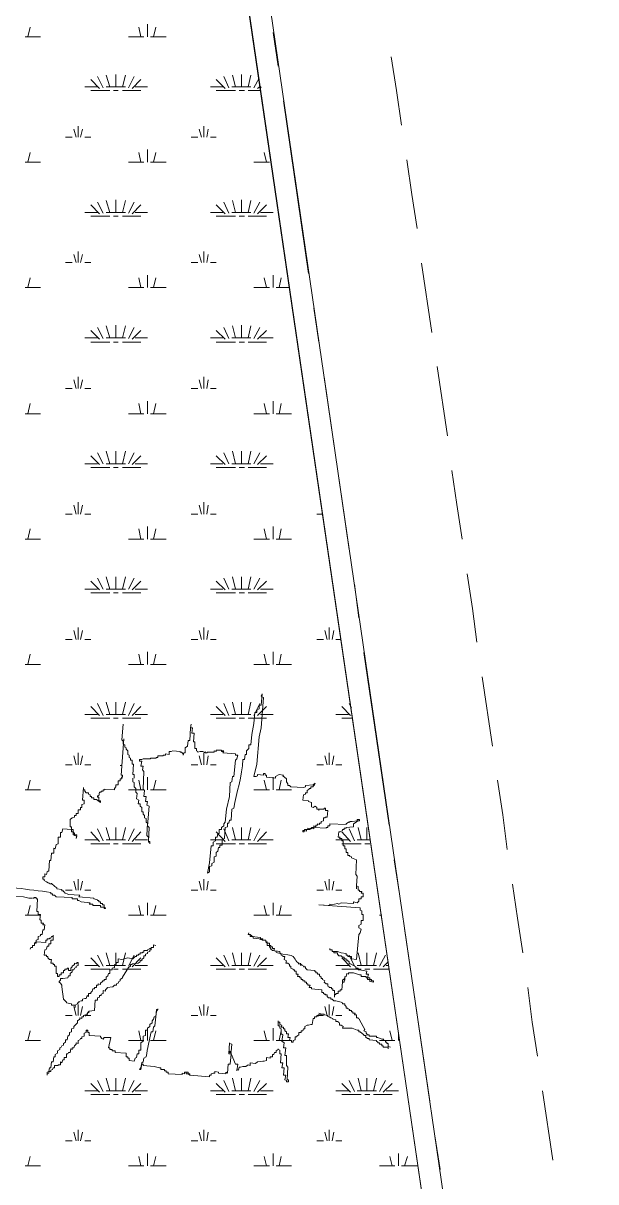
# Model space of a CAD drawing. Header units: millimetres. Extents: x -15161 to 10473752, y -72817 to 33960.
# Drawn here: x 13469 to 13798, y 844 to 1509 of the extents above; entities that cross this region are included whole.
import ezdxf

# ---------------------------------------------------------------- set-up
doc = ezdxf.new("R2010")
doc.units = ezdxf.units.MM
doc.layers.add('PDF_幾何圖形', color=7, linetype='Continuous')

# ---------------------------------------------------------------- blocks, each defined once
blk = doc.blocks.new('拆除後的建築底圖1131126')
at = {"layer": 'PDF_幾何圖形', "lineweight": 0}
for points in [[(12781.02, -313.48), (13428.83, -230.07), (13785.33, 239.48), (13353.46, 3189.75), (13155.73, 3160.54), (13077.4, 3697.84), (13089.26, 3697.84), (13165.89, 3174.51), (13363.62, 3203.3), (13592.68, 1643.06), (13797.61, 236.52), (13435.18, -241.5), (12782.71, -325.76)], [(13472.01, 1501.22), (13473.28, 1506.73)], [(13536.8, 1501.22), (13535.52, 1506.73)], [(13540.61, 1501.22), (13540.61, 1508.42)], [(13543.99, 1501.22), (13545.26, 1506.73)], [(13615.55, 1484.29), (13612.58, 1503.76)], [(13470.32, 1501.22), (13479.21, 1501.22)], [(13529.6, 1501.22), (13538.49, 1501.22)], [(13542.3, 1501.22), (13551.19, 1501.22)], [(13686.26, 1450.42), (13683.29, 1470.32), (13680.33, 1489.79)], [(13515.2, 1472.01), (13511.81, 1478.36)], [(13519.01, 1472.43), (13516.9, 1479.21)], [(13522.4, 1472.43), (13522.4, 1479.63)], [(13526.21, 1472.43), (13527.9, 1479.21)], [(13529.6, 1472.01), (13532.98, 1478.36)], [(13587.18, 1472.01), (13584.22, 1478.36)], [(13590.99, 1472.43), (13589.3, 1479.21)], [(13594.38, 1472.43), (13594.38, 1479.63)], [(13598.19, 1472.43), (13599.88, 1479.21)], [(13601.58, 1472.01), (13604.54, 1477.51)], [(13504.62, 1472.43), (13511.81, 1472.43)], [(13513.08, 1471.59), (13508, 1476.67)], [(13508, 1470.32), (13519.01, 1470.32)], [(13516.9, 1472.43), (13527.9, 1472.43)], [(13521.13, 1470.32), (13523.67, 1470.32)], [(13526.21, 1470.32), (13536.8, 1470.32)], [(13531.71, 1471.59), (13536.8, 1476.67)], [(13533.41, 1472.43), (13540.61, 1472.43)], [(13576.59, 1472.43), (13583.79, 1472.43)], [(13585.06, 1471.59), (13579.98, 1476.67)], [(13579.98, 1470.32), (13590.99, 1470.32)], [(13588.87, 1472.43), (13599.88, 1472.43)], [(13593.11, 1470.32), (13596.07, 1470.32)], [(13598.19, 1470.32), (13605.39, 1470.32)], [(13603.69, 1471.59), (13605.39, 1472.86)], [(13605.39, 1472.43), (13605.81, 1472.01)], [(13632.91, 1365.31), (13618.51, 1464.39)], [(13493.61, 1443.64), (13497.42, 1443.64)], [(13499.54, 1443.64), (13498.27, 1448.3)], [(13500.81, 1443.64), (13500.81, 1449.99)], [(13502.08, 1443.64), (13503.35, 1448.3)], [(13504.62, 1443.64), (13508, 1443.64)], [(13565.59, 1443.64), (13569.4, 1443.64)], [(13571.51, 1443.64), (13570.24, 1448.3)], [(13572.78, 1443.64), (13572.78, 1449.99)], [(13574.48, 1443.64), (13575.32, 1448.3)], [(13576.59, 1443.64), (13579.98, 1443.64)], [(13472.01, 1429.25), (13473.28, 1434.75)], [(13536.8, 1429.25), (13535.52, 1434.75)], [(13540.61, 1429.25), (13540.61, 1436.44)], [(13543.99, 1429.25), (13545.26, 1434.75)], [(13608.77, 1429.25), (13607.5, 1434.75)], [(13695.15, 1391.14), (13692.18, 1410.62), (13689.22, 1430.52)], [(13470.32, 1429.25), (13479.21, 1429.25)], [(13529.6, 1429.25), (13538.49, 1429.25)], [(13542.3, 1429.25), (13551.19, 1429.25)], [(13601.58, 1429.25), (13610.47, 1429.25)], [(13513.08, 1399.61), (13508, 1404.69)], [(13515.2, 1400.03), (13511.81, 1406.38)], [(13519.01, 1400.45), (13516.9, 1407.23)], [(13522.4, 1400.45), (13522.4, 1407.65)], [(13526.21, 1400.45), (13527.9, 1407.23)], [(13529.6, 1400.03), (13532.98, 1406.38)], [(13531.71, 1399.61), (13536.8, 1404.69)], [(13585.06, 1399.61), (13579.98, 1404.69)], [(13587.18, 1400.03), (13584.22, 1406.38)], [(13590.99, 1400.45), (13589.3, 1407.23)], [(13594.38, 1400.45), (13594.38, 1407.65)], [(13598.19, 1400.45), (13599.88, 1407.23)], [(13601.58, 1400.03), (13604.96, 1406.38)], [(13603.69, 1399.61), (13608.77, 1404.69)], [(13504.62, 1400.45), (13511.81, 1400.45)], [(13508, 1398.34), (13519.01, 1398.34)], [(13516.9, 1400.45), (13527.9, 1400.45)], [(13521.13, 1398.34), (13523.67, 1398.34)], [(13526.21, 1398.34), (13536.8, 1398.34)], [(13533.41, 1400.45), (13540.61, 1400.45)], [(13576.59, 1400.45), (13583.79, 1400.45)], [(13579.98, 1398.34), (13590.99, 1398.34)], [(13588.87, 1400.45), (13599.88, 1400.45)], [(13593.11, 1398.34), (13596.07, 1398.34)], [(13598.19, 1398.34), (13608.77, 1398.34)], [(13605.39, 1400.45), (13612.58, 1400.45)], [(13500.81, 1371.66), (13500.81, 1378.01)], [(13572.78, 1371.66), (13572.78, 1378.01)], [(13493.61, 1371.66), (13497.42, 1371.66)], [(13499.54, 1371.66), (13498.27, 1376.32)], [(13502.08, 1371.66), (13503.35, 1376.32)], [(13504.62, 1371.66), (13508, 1371.66)], [(13565.59, 1371.66), (13569.4, 1371.66)], [(13571.51, 1371.66), (13570.24, 1376.32)], [(13574.48, 1371.66), (13575.32, 1376.32)], [(13576.59, 1371.66), (13579.98, 1371.66)], [(13703.62, 1331.44), (13697.69, 1371.24)], [(13540.61, 1357.27), (13540.61, 1364.46)], [(13612.58, 1357.27), (13612.58, 1364.46)], [(13470.32, 1357.27), (13479.21, 1357.27)], [(13472.01, 1357.27), (13473.28, 1362.77)], [(13529.6, 1357.27), (13538.49, 1357.27)], [(13536.8, 1357.27), (13535.52, 1362.77)], [(13542.3, 1357.27), (13551.19, 1357.27)], [(13543.99, 1357.27), (13545.26, 1362.77)], [(13601.58, 1357.27), (13610.47, 1357.27)], [(13608.77, 1357.27), (13607.5, 1362.77)], [(13614.28, 1357.27), (13621.9, 1357.27)], [(13615.97, 1357.27), (13617.24, 1362.77)], [(13638.83, 1325.94), (13635.87, 1345.41)], [(13513.08, 1327.63), (13508, 1332.71)], [(13515.2, 1328.05), (13511.81, 1334.4)], [(13519.01, 1328.48), (13516.9, 1335.25)], [(13522.4, 1328.48), (13522.4, 1335.67)], [(13526.21, 1328.48), (13527.9, 1335.25)], [(13529.6, 1328.05), (13532.98, 1334.4)], [(13531.71, 1327.63), (13536.8, 1332.71)], [(13585.06, 1327.63), (13579.98, 1332.71)], [(13587.18, 1328.05), (13584.22, 1334.4)], [(13590.99, 1328.48), (13589.3, 1335.25)], [(13594.38, 1328.48), (13594.38, 1335.67)], [(13598.19, 1328.48), (13599.88, 1335.25)], [(13601.58, 1328.05), (13604.96, 1334.4)], [(13603.69, 1327.63), (13608.77, 1332.71)], [(13504.62, 1328.48), (13511.81, 1328.48)], [(13508, 1325.94), (13519.01, 1325.94)], [(13516.9, 1328.48), (13527.9, 1328.48)], [(13521.13, 1325.94), (13523.67, 1325.94)], [(13526.21, 1325.94), (13536.8, 1325.94)], [(13533.41, 1328.48), (13540.61, 1328.48)], [(13576.59, 1328.48), (13583.79, 1328.48)], [(13579.98, 1325.94), (13590.99, 1325.94)], [(13588.87, 1328.48), (13599.88, 1328.48)], [(13593.11, 1325.94), (13596.07, 1325.94)], [(13598.19, 1325.94), (13608.77, 1325.94)], [(13605.39, 1328.48), (13612.58, 1328.48)], [(13712.51, 1272.16), (13706.58, 1311.96)], [(13499.54, 1299.26), (13498.27, 1304.34)], [(13500.81, 1299.26), (13500.81, 1306.04)], [(13502.08, 1299.26), (13503.35, 1304.34)], [(13571.51, 1299.26), (13570.24, 1304.34)], [(13572.78, 1299.26), (13572.78, 1306.04)], [(13574.48, 1299.26), (13575.32, 1304.34)], [(13656.19, 1206.96), (13641.8, 1306.04)], [(13493.61, 1299.26), (13497.42, 1299.26)], [(13504.62, 1299.26), (13508, 1299.26)], [(13565.59, 1299.26), (13569.4, 1299.26)], [(13576.59, 1299.26), (13579.98, 1299.26)], [(13472.01, 1284.87), (13473.28, 1290.79)], [(13536.8, 1284.87), (13535.52, 1290.79)], [(13540.61, 1284.87), (13540.61, 1292.06)], [(13543.99, 1284.87), (13545.26, 1290.79)], [(13608.77, 1284.87), (13607.5, 1290.79)], [(13612.58, 1284.87), (13612.58, 1292.06)], [(13615.97, 1284.87), (13617.24, 1290.79)], [(13470.32, 1284.87), (13479.21, 1284.87)], [(13529.6, 1284.87), (13538.49, 1284.87)], [(13542.3, 1284.87), (13551.19, 1284.87)], [(13601.58, 1284.87), (13610.47, 1284.87)], [(13614.28, 1284.87), (13623.17, 1284.87)], [(13513.08, 1255.65), (13508, 1260.73)], [(13515.2, 1256.07), (13511.81, 1262.42)], [(13519.01, 1256.07), (13516.9, 1263.27)], [(13522.4, 1256.07), (13522.4, 1263.27)], [(13526.21, 1256.07), (13527.9, 1263.27)], [(13529.6, 1256.07), (13532.98, 1262.42)], [(13531.71, 1255.65), (13536.8, 1260.73)], [(13585.06, 1255.65), (13579.98, 1260.73)], [(13587.18, 1256.07), (13584.22, 1262.42)], [(13590.99, 1256.07), (13589.3, 1263.27)], [(13594.38, 1256.07), (13594.38, 1263.27)], [(13598.19, 1256.07), (13599.88, 1263.27)], [(13601.58, 1256.07), (13604.96, 1262.42)], [(13603.69, 1255.65), (13608.77, 1260.73)], [(13504.62, 1256.07), (13511.81, 1256.07)], [(13508, 1253.96), (13519.01, 1253.96)], [(13516.9, 1256.07), (13527.9, 1256.07)], [(13521.13, 1253.96), (13523.67, 1253.96)], [(13526.21, 1253.96), (13536.8, 1253.96)], [(13533.41, 1256.07), (13540.61, 1256.07)], [(13576.59, 1256.07), (13583.79, 1256.07)], [(13579.98, 1253.96), (13590.99, 1253.96)], [(13588.87, 1256.07), (13599.88, 1256.07)], [(13593.11, 1253.96), (13596.07, 1253.96)], [(13598.19, 1253.96), (13608.77, 1253.96)], [(13605.39, 1256.07), (13612.58, 1256.07)], [(13720.98, 1212.89), (13718.01, 1232.79), (13715.05, 1252.26)], [(13499.54, 1227.28), (13498.27, 1232.36)], [(13500.81, 1227.28), (13500.81, 1234.06)], [(13502.08, 1227.28), (13503.35, 1232.36)], [(13571.51, 1227.28), (13570.24, 1232.36)], [(13572.78, 1227.28), (13572.78, 1234.06)], [(13574.48, 1227.28), (13575.32, 1232.36)], [(13493.61, 1227.28), (13497.42, 1227.28)], [(13504.62, 1227.28), (13508, 1227.28)], [(13565.59, 1227.28), (13569.4, 1227.28)], [(13576.59, 1227.28), (13579.98, 1227.28)], [(13637.56, 1227.28), (13640.95, 1227.28)], [(13472.01, 1212.89), (13473.28, 1218.81)], [(13536.8, 1212.89), (13535.52, 1218.81)], [(13540.61, 1212.89), (13540.61, 1220.08)], [(13543.99, 1212.89), (13545.26, 1218.81)], [(13608.77, 1212.89), (13607.5, 1218.81)], [(13612.58, 1212.89), (13612.58, 1220.08)], [(13615.97, 1212.89), (13617.24, 1218.81)], [(13470.32, 1212.89), (13479.21, 1212.89)], [(13529.6, 1212.89), (13538.49, 1212.89)], [(13542.3, 1212.89), (13551.19, 1212.89)], [(13601.58, 1212.89), (13610.47, 1212.89)], [(13614.28, 1212.89), (13623.17, 1212.89)], [(13519.01, 1184.1), (13516.9, 1191.29)], [(13522.4, 1184.1), (13522.4, 1191.29)], [(13526.21, 1184.1), (13527.9, 1191.29)], [(13590.99, 1184.1), (13589.3, 1191.29)], [(13594.38, 1184.1), (13594.38, 1191.29)], [(13598.19, 1184.1), (13599.88, 1191.29)], [(13729.44, 1153.61), (13726.9, 1173.09), (13723.94, 1192.99)], [(13504.62, 1184.1), (13511.81, 1184.1)], [(13513.08, 1183.67), (13508, 1188.75)], [(13515.2, 1184.1), (13511.81, 1190.45)], [(13516.9, 1184.1), (13527.9, 1184.1)], [(13529.6, 1184.1), (13532.98, 1190.45)], [(13531.71, 1183.67), (13536.8, 1188.75)], [(13533.41, 1184.1), (13540.61, 1184.1)], [(13576.59, 1184.1), (13583.79, 1184.1)], [(13585.06, 1183.67), (13579.98, 1188.75)], [(13587.18, 1184.1), (13584.22, 1190.45)], [(13588.87, 1184.1), (13599.88, 1184.1)], [(13601.58, 1184.1), (13604.96, 1190.45)], [(13603.69, 1183.67), (13608.77, 1188.75)], [(13605.39, 1184.1), (13612.58, 1184.1)], [(13661.7, 1167.58), (13659.16, 1187.06)], [(13508, 1181.98), (13519.01, 1181.98)], [(13521.13, 1181.98), (13523.67, 1181.98)], [(13526.21, 1181.98), (13536.8, 1181.98)], [(13579.98, 1181.98), (13590.99, 1181.98)], [(13593.11, 1181.98), (13596.07, 1181.98)], [(13598.19, 1181.98), (13608.77, 1181.98)], [(13499.54, 1155.3), (13498.27, 1160.38)], [(13500.81, 1155.3), (13500.81, 1162.08)], [(13502.08, 1155.3), (13503.35, 1160.38)], [(13571.51, 1155.3), (13570.24, 1160.38)], [(13572.78, 1155.3), (13572.78, 1162.08)], [(13574.48, 1155.3), (13575.32, 1160.38)], [(13643.49, 1155.3), (13642.22, 1160.38)], [(13644.76, 1155.3), (13644.76, 1162.08)], [(13646.46, 1155.3), (13647.3, 1160.38)], [(13493.61, 1155.3), (13497.42, 1155.3)], [(13504.62, 1155.3), (13508, 1155.3)], [(13565.59, 1155.3), (13569.4, 1155.3)], [(13576.59, 1155.3), (13579.98, 1155.3)], [(13637.56, 1155.3), (13641.38, 1155.3)], [(13648.57, 1155.3), (13651.54, 1155.3)], [(13472.01, 1140.91), (13473.28, 1146.84)], [(13536.8, 1140.91), (13535.52, 1146.84)], [(13540.61, 1140.91), (13540.61, 1148.11)], [(13543.99, 1140.91), (13545.26, 1146.84)], [(13608.77, 1140.91), (13607.5, 1146.84)], [(13612.58, 1140.91), (13612.58, 1148.11)], [(13615.97, 1140.91), (13617.24, 1146.84)], [(13679.06, 1048.61), (13664.66, 1147.68)], [(13470.32, 1140.91), (13479.21, 1140.91)], [(13529.6, 1140.91), (13538.49, 1140.91)], [(13542.3, 1140.91), (13551.19, 1140.91)], [(13601.58, 1140.91), (13610.47, 1140.91)], [(13614.28, 1140.91), (13623.17, 1140.91)], [(13738.33, 1093.91), (13732.41, 1133.71)], [(13515.2, 1111.69), (13511.81, 1118.47)], [(13519.01, 1112.12), (13516.9, 1119.31)], [(13522.4, 1112.12), (13522.4, 1119.31)], [(13526.21, 1112.12), (13527.9, 1119.31)], [(13529.6, 1111.69), (13532.98, 1118.47)], [(13587.18, 1111.69), (13584.22, 1118.47)], [(13590.99, 1112.12), (13589.3, 1119.31)], [(13594.38, 1112.12), (13594.38, 1119.31)], [(13598.19, 1112.12), (13599.88, 1119.31)], [(13601.58, 1111.69), (13604.96, 1118.47)], [(13657.46, 1115.93), (13656.19, 1118.47)], [(13504.62, 1112.12), (13511.81, 1112.12)], [(13513.08, 1111.69), (13508, 1116.77)], [(13516.9, 1112.12), (13527.9, 1112.12)], [(13531.71, 1111.69), (13536.8, 1116.77)], [(13533.41, 1112.12), (13540.61, 1112.12)], [(13576.59, 1112.12), (13583.79, 1112.12)], [(13585.06, 1111.69), (13579.98, 1116.77)], [(13588.87, 1112.12), (13599.88, 1112.12)], [(13603.69, 1111.69), (13608.77, 1116.77)], [(13605.39, 1112.12), (13612.58, 1112.12)], [(13648.57, 1112.12), (13655.77, 1112.12)], [(13657.04, 1111.69), (13651.96, 1116.77)], [(13508, 1110), (13519.01, 1110)], [(13521.13, 1110), (13523.67, 1110)], [(13526.21, 1110), (13536.8, 1110)], [(13579.98, 1110), (13590.99, 1110)], [(13593.11, 1110), (13596.07, 1110)], [(13598.19, 1110), (13608.77, 1110)], [(13651.96, 1110), (13658.31, 1110)], [(13499.54, 1083.33), (13498.27, 1088.41)], [(13500.81, 1083.33), (13500.81, 1090.1)], [(13502.08, 1083.33), (13503.35, 1088.41)], [(13571.51, 1083.33), (13570.24, 1088.41)], [(13572.78, 1083.33), (13572.78, 1090.1)], [(13574.48, 1083.33), (13575.32, 1088.41)], [(13643.49, 1083.33), (13642.22, 1088.41)], [(13644.76, 1083.33), (13644.76, 1090.1)], [(13646.46, 1083.33), (13647.3, 1088.41)], [(13493.61, 1083.33), (13497.42, 1083.33)], [(13504.62, 1083.33), (13508, 1083.33)], [(13565.59, 1083.33), (13569.4, 1083.33)], [(13576.59, 1083.33), (13579.98, 1083.33)], [(13637.56, 1083.33), (13641.38, 1083.33)], [(13648.57, 1083.33), (13651.96, 1083.33)], [(13472.01, 1068.93), (13473.28, 1074.43)], [(13536.8, 1068.93), (13535.52, 1074.43)], [(13540.61, 1068.93), (13540.61, 1076.13)], [(13543.99, 1068.93), (13545.26, 1074.43)], [(13608.77, 1068.93), (13607.5, 1074.43)], [(13612.58, 1068.93), (13612.58, 1076.13)], [(13615.97, 1068.93), (13617.24, 1074.43)], [(13746.8, 1034.63), (13744.26, 1054.53), (13741.3, 1074.43)], [(13470.32, 1068.93), (13479.21, 1068.93)], [(13529.6, 1068.93), (13538.49, 1068.93)], [(13542.3, 1068.93), (13551.19, 1068.93)], [(13601.58, 1068.93), (13610.47, 1068.93)], [(13614.28, 1068.93), (13623.17, 1068.93)], [(13513.08, 1039.29), (13508, 1044.8)], [(13515.2, 1039.72), (13511.81, 1046.49)], [(13519.01, 1040.14), (13516.9, 1047.34)], [(13522.4, 1040.14), (13522.4, 1047.34)], [(13526.21, 1040.14), (13527.9, 1047.34)], [(13529.6, 1039.72), (13532.98, 1046.49)], [(13531.71, 1039.29), (13536.8, 1044.8)], [(13585.06, 1039.29), (13579.98, 1044.8)], [(13587.18, 1039.72), (13584.22, 1046.49)], [(13590.99, 1040.14), (13589.3, 1047.34)], [(13594.38, 1040.14), (13594.38, 1047.34)], [(13598.19, 1040.14), (13599.88, 1047.34)], [(13601.58, 1039.72), (13604.96, 1046.49)], [(13603.69, 1039.29), (13608.77, 1044.8)], [(13657.04, 1039.29), (13651.96, 1044.8)], [(13659.16, 1039.72), (13656.19, 1046.49)], [(13662.97, 1040.14), (13661.28, 1047.34)], [(13666.36, 1040.14), (13666.36, 1047.34)], [(13504.62, 1040.14), (13511.81, 1040.14)], [(13508, 1038.02), (13519.01, 1038.02)], [(13516.9, 1040.14), (13527.9, 1040.14)], [(13521.13, 1038.02), (13523.67, 1038.02)], [(13526.21, 1038.02), (13536.8, 1038.02)], [(13533.41, 1040.14), (13540.61, 1040.14)], [(13576.59, 1040.14), (13583.79, 1040.14)], [(13579.98, 1038.02), (13590.99, 1038.02)], [(13588.87, 1040.14), (13599.88, 1040.14)], [(13593.11, 1038.02), (13596.07, 1038.02)], [(13598.19, 1038.02), (13608.77, 1038.02)], [(13605.39, 1040.14), (13612.58, 1040.14)], [(13648.57, 1040.14), (13655.77, 1040.14)], [(13651.96, 1038.02), (13662.97, 1038.02)], [(13660.85, 1040.14), (13668.47, 1040.14)], [(13665.09, 1038.02), (13668.05, 1038.02)], [(13684.99, 1009.23), (13682.02, 1028.71)], [(13493.61, 1011.35), (13497.42, 1011.35)], [(13499.54, 1011.35), (13498.27, 1016.43)], [(13500.81, 1011.35), (13500.81, 1017.7)], [(13502.08, 1011.35), (13503.35, 1016.43)], [(13504.62, 1011.35), (13508, 1011.35)], [(13565.59, 1011.35), (13569.4, 1011.35)], [(13571.51, 1011.35), (13570.24, 1016.43)], [(13572.78, 1011.35), (13572.78, 1017.7)], [(13574.48, 1011.35), (13575.32, 1016.43)], [(13576.59, 1011.35), (13579.98, 1011.35)], [(13637.56, 1011.35), (13641.38, 1011.35)], [(13643.49, 1011.35), (13642.22, 1016.43)], [(13644.76, 1011.35), (13644.76, 1017.7)], [(13646.46, 1011.35), (13647.3, 1016.43)], [(13648.57, 1011.35), (13651.96, 1011.35)], [(13755.69, 975.36), (13752.73, 995.26), (13749.77, 1014.73)], [(13472.01, 996.95), (13473.28, 1002.46)], [(13536.8, 996.95), (13535.52, 1002.46)], [(13540.61, 996.95), (13540.61, 1004.15)], [(13543.99, 996.95), (13545.26, 1002.46)], [(13608.77, 996.95), (13607.5, 1002.46)], [(13612.58, 996.95), (13612.58, 1004.15)], [(13615.97, 996.95), (13617.24, 1002.46)], [(13470.32, 996.95), (13479.21, 996.95)], [(13529.6, 996.95), (13538.49, 996.95)], [(13542.3, 996.95), (13551.19, 996.95)], [(13601.58, 996.95), (13610.47, 996.95)], [(13614.28, 996.95), (13623.17, 996.95)], [(13673.55, 996.95), (13674.82, 996.95)], [(13702.35, 890.25), (13687.95, 989.33)], [(13513.08, 967.31), (13508, 972.39)], [(13515.2, 967.74), (13511.81, 974.09)], [(13519.01, 968.16), (13516.9, 975.36)], [(13522.4, 968.16), (13522.4, 975.36)], [(13526.21, 968.16), (13527.9, 975.36)], [(13529.6, 967.74), (13532.98, 974.09)], [(13531.71, 967.31), (13536.8, 972.39)], [(13585.06, 967.31), (13579.98, 972.39)], [(13587.18, 967.74), (13584.22, 974.09)], [(13590.99, 968.16), (13589.3, 975.36)], [(13594.38, 968.16), (13594.38, 975.36)], [(13598.19, 968.16), (13599.88, 975.36)], [(13601.58, 967.74), (13604.96, 974.09)], [(13603.69, 967.31), (13608.77, 972.39)], [(13657.04, 967.31), (13651.96, 972.39)], [(13659.16, 967.74), (13656.19, 974.09)], [(13662.97, 968.16), (13661.28, 975.36)], [(13666.36, 968.16), (13666.36, 975.36)], [(13670.17, 968.16), (13671.86, 975.36)], [(13673.55, 967.74), (13676.94, 974.09)], [(13504.62, 968.16), (13511.81, 968.16)], [(13508, 966.04), (13519.01, 966.04)], [(13516.9, 968.16), (13527.9, 968.16)], [(13521.13, 966.04), (13523.67, 966.04)], [(13526.21, 966.04), (13536.8, 966.04)], [(13533.41, 968.16), (13540.61, 968.16)], [(13576.59, 968.16), (13583.79, 968.16)], [(13579.98, 966.04), (13590.99, 966.04)], [(13588.87, 968.16), (13599.88, 968.16)], [(13593.11, 966.04), (13596.07, 966.04)], [(13598.19, 966.04), (13608.77, 966.04)], [(13605.39, 968.16), (13612.58, 968.16)], [(13648.57, 968.16), (13655.77, 968.16)], [(13651.96, 966.04), (13662.97, 966.04)], [(13660.85, 968.16), (13671.86, 968.16)], [(13665.09, 966.04), (13668.05, 966.04)], [(13670.17, 966.04), (13679.06, 966.04)], [(13675.67, 967.31), (13678.63, 970.28)], [(13677.36, 968.16), (13678.63, 968.16)], [(13764.16, 916.08), (13761.2, 935.56), (13758.66, 955.46)], [(13500.81, 939.37), (13500.81, 945.72)], [(13572.78, 939.37), (13572.78, 945.72)], [(13644.76, 939.37), (13644.76, 945.72)], [(13493.61, 939.37), (13497.42, 939.37)], [(13499.54, 939.37), (13498.27, 944.45)], [(13502.08, 939.37), (13503.35, 944.45)], [(13504.62, 939.37), (13508, 939.37)], [(13565.59, 939.37), (13569.4, 939.37)], [(13571.51, 939.37), (13570.24, 944.45)], [(13574.48, 939.37), (13575.32, 944.45)], [(13576.59, 939.37), (13579.98, 939.37)], [(13637.56, 939.37), (13641.38, 939.37)], [(13643.49, 939.37), (13642.22, 944.45)], [(13646.46, 939.37), (13647.3, 944.45)], [(13648.57, 939.37), (13651.96, 939.37)], [(13540.61, 924.97), (13540.61, 932.17)], [(13612.58, 924.97), (13612.58, 932.17)], [(13470.32, 924.97), (13479.21, 924.97)], [(13472.01, 924.97), (13473.28, 930.48)], [(13529.6, 924.97), (13538.49, 924.97)], [(13536.8, 924.97), (13535.52, 930.48)], [(13542.3, 924.97), (13551.19, 924.97)], [(13543.99, 924.97), (13545.26, 930.48)], [(13601.58, 924.97), (13610.47, 924.97)], [(13608.77, 924.97), (13607.5, 930.48)], [(13614.28, 924.97), (13623.17, 924.97)], [(13615.97, 924.97), (13617.24, 930.48)], [(13673.55, 924.97), (13682.45, 924.97)], [(13680.75, 924.97), (13679.48, 930.48)], [(13684.56, 924.97), (13684.56, 929.63)], [(13513.08, 895.33), (13508, 900.42)], [(13515.2, 895.76), (13511.81, 902.11)], [(13519.01, 896.18), (13516.9, 903.38)], [(13522.4, 896.18), (13522.4, 903.38)], [(13526.21, 896.18), (13527.9, 903.38)], [(13529.6, 895.76), (13532.98, 902.11)], [(13531.71, 895.33), (13536.8, 900.42)], [(13585.06, 895.33), (13579.98, 900.42)], [(13587.18, 895.76), (13584.22, 902.11)], [(13590.99, 896.18), (13589.3, 903.38)], [(13594.38, 896.18), (13594.38, 903.38)], [(13598.19, 896.18), (13599.88, 903.38)], [(13601.58, 895.76), (13604.96, 902.11)], [(13603.69, 895.33), (13608.77, 900.42)], [(13657.04, 895.33), (13651.96, 900.42)], [(13659.16, 895.76), (13656.19, 902.11)], [(13662.97, 896.18), (13661.28, 903.38)], [(13666.36, 896.18), (13666.36, 903.38)], [(13670.17, 896.18), (13671.86, 903.38)], [(13673.55, 895.76), (13676.94, 902.11)], [(13675.67, 895.33), (13680.75, 900.42)], [(13504.62, 896.18), (13511.81, 896.18)], [(13508, 894.06), (13519.01, 894.06)], [(13516.9, 896.18), (13527.9, 896.18)], [(13521.13, 894.06), (13523.67, 894.06)], [(13526.21, 894.06), (13536.8, 894.06)], [(13533.41, 896.18), (13540.61, 896.18)], [(13576.59, 896.18), (13583.79, 896.18)], [(13579.98, 894.06), (13590.99, 894.06)], [(13588.87, 896.18), (13599.88, 896.18)], [(13593.11, 894.06), (13596.07, 894.06)], [(13598.19, 894.06), (13608.77, 894.06)], [(13605.39, 896.18), (13612.58, 896.18)], [(13648.57, 896.18), (13655.77, 896.18)], [(13651.96, 894.06), (13662.97, 894.06)], [(13660.85, 896.18), (13671.86, 896.18)], [(13665.09, 894.06), (13668.05, 894.06)], [(13670.17, 894.06), (13680.75, 894.06)], [(13677.36, 896.18), (13684.56, 896.18)], [(13773.05, 856.38), (13767.13, 896.18)], [(13499.54, 867.39), (13498.27, 872.47)], [(13500.81, 867.39), (13500.81, 873.74)], [(13502.08, 867.39), (13503.35, 872.47)], [(13571.51, 867.39), (13570.24, 872.47)], [(13572.78, 867.39), (13572.78, 873.74)], [(13574.48, 867.39), (13575.32, 872.47)], [(13643.49, 867.39), (13642.22, 872.47)], [(13644.76, 867.39), (13644.76, 873.74)], [(13646.46, 867.39), (13647.3, 872.47)], [(13493.61, 867.39), (13497.42, 867.39)], [(13504.62, 867.39), (13508, 867.39)], [(13565.59, 867.39), (13569.4, 867.39)], [(13576.59, 867.39), (13579.98, 867.39)], [(13637.56, 867.39), (13641.38, 867.39)], [(13648.57, 867.39), (13651.96, 867.39)], [(13708.27, 850.88), (13705.31, 870.35)], [(13472.01, 852.99), (13473.28, 858.5)], [(13536.8, 852.99), (13535.52, 858.5)], [(13540.61, 852.99), (13540.61, 860.19)], [(13543.99, 852.99), (13545.26, 858.5)], [(13608.77, 852.99), (13607.5, 858.5)], [(13612.58, 852.99), (13612.58, 860.19)], [(13615.97, 852.99), (13617.24, 858.5)], [(13680.75, 852.99), (13679.48, 858.5)], [(13684.56, 852.99), (13684.56, 860.19)], [(13687.95, 852.99), (13689.64, 858.5)], [(13470.32, 852.99), (13479.21, 852.99)], [(13529.6, 852.99), (13538.49, 852.99)], [(13542.3, 852.99), (13551.19, 852.99)], [(13601.58, 852.99), (13610.47, 852.99)], [(13614.28, 852.99), (13623.17, 852.99)], [(13673.55, 852.99), (13682.45, 852.99)], [(13686.26, 852.99), (13695.15, 852.99)]]:
    blk.add_lwpolyline(points, dxfattribs=at)
blk.add_lwpolyline([(13491.91, 2247.68), (13454.65, 2247.68), (13454.65, 447.37), (13754.85, 447.37)], close=True, dxfattribs=at)
at = {"layer": 'PDF_幾何圖形', "lineweight": 13}
for points in [[(13615.55, 1484.29), (13612.58, 1503.76)], [(13632.91, 1365.31), (13618.51, 1464.39)], [(13638.83, 1325.94), (13635.87, 1345.41)], [(13656.19, 1206.96), (13641.8, 1306.04)], [(13661.7, 1167.58), (13659.16, 1187.06)], [(13679.06, 1048.61), (13664.66, 1147.68)], [(13595.22, 1086.29), (13596.07, 1086.29), (13596.49, 1089.25), (13597.34, 1089.25), (13597.34, 1091.37), (13598.61, 1092.64), (13598.61, 1094.76), (13599.88, 1094.76), (13600.31, 1100.68), (13601.58, 1107.04), (13602, 1113.39), (13603.27, 1113.39), (13603.27, 1114.66), (13604.54, 1115.5), (13604.54, 1117.62), (13605.81, 1117.62), (13606.23, 1123.97), (13605.81, 1122.7), (13607.08, 1121.86), (13605.81, 1104.5), (13604.54, 1099.41), (13603.27, 1083.75), (13601.58, 1076.55), (13602.85, 1076.55), (13603.69, 1076.97), (13603.69, 1077.82), (13607.08, 1077.4), (13607.08, 1078.24), (13607.93, 1078.24), (13607.93, 1077.4), (13608.77, 1077.4), (13608.77, 1076.13), (13613.85, 1075.7), (13613.85, 1076.55), (13615.97, 1077.82), (13618.51, 1077.4), (13618.09, 1076.97), (13620.21, 1075.28), (13620.21, 1073.59), (13621.05, 1072.32), (13621.05, 1071.47), (13621.9, 1071.47), (13622.75, 1070.62), (13629.94, 1070.2), (13631.21, 1070.62), (13631.21, 1071.47), (13635.45, 1071.89), (13636.72, 1072.74), (13636.29, 1071.89), (13635.45, 1071.05), (13635.45, 1070.62), (13634.18, 1070.62), (13634.18, 1069.78), (13633.33, 1069.78), (13633.33, 1069.35), (13632.06, 1068.51), (13632.06, 1067.24), (13631.21, 1067.24), (13631.21, 1066.39), (13629.94, 1065.97), (13629.52, 1063), (13632.91, 1062.58), (13632.91, 1062.16), (13634.6, 1061.73), (13634.6, 1059.19), (13635.45, 1058.77), (13636.72, 1059.62), (13637.56, 1058.77), (13637.56, 1057.92), (13641.8, 1057.92), (13641.8, 1058.34), (13642.65, 1058.34), (13642.65, 1057.07), (13643.92, 1057.07), (13643.49, 1053.26), (13642.65, 1053.26), (13642.22, 1052.84), (13641.38, 1052.84), (13641.38, 1051.15), (13640.11, 1050.72), (13640.11, 1049.88), (13639.26, 1049.88), (13639.26, 1049.03), (13637.99, 1049.45), (13637.99, 1048.61), (13637.14, 1048.61), (13637.14, 1047.76), (13635.87, 1048.18), (13635.87, 1047.34), (13643.07, 1046.91), (13643.07, 1047.34), (13643.92, 1047.34), (13643.92, 1048.18), (13645.19, 1048.18), (13645.19, 1049.45), (13654.5, 1049.03), (13654.5, 1049.45), (13655.77, 1050.3), (13656.62, 1050.3), (13656.62, 1050.72), (13657.89, 1050.72), (13660.85, 1051.15), (13660.85, 1050.72), (13658.73, 1049.45), (13658.73, 1047.76), (13654.5, 1047.34), (13654.5, 1046.91), (13653.23, 1046.91), (13653.23, 1046.07), (13652.38, 1046.07), (13652.38, 1045.64), (13651.11, 1044.8), (13650.27, 1044.8), (13649.84, 1041.83), (13651.11, 1041.83), (13650.69, 1040.99), (13651.96, 1040.99), (13651.96, 1039.72), (13652.81, 1039.72), (13652.81, 1036.75), (13653.65, 1036.75), (13653.65, 1035.06), (13654.5, 1035.06), (13654.5, 1032.94), (13655.35, 1032.94), (13655.35, 1031.25), (13656.62, 1031.25), (13656.19, 1030.82), (13657.46, 1030.4), (13657.46, 1029.98), (13660.43, 1028.71), (13660.01, 1020.24), (13660.85, 1019.39), (13660.43, 1013.89), (13661.28, 1013.46), (13661.28, 1011.35), (13662.12, 1011.35), (13662.12, 1010.5), (13663.39, 1010.5), (13662.97, 1009.65), (13664.24, 1009.65), (13664.24, 1007.54), (13662.97, 1007.54), (13662.97, 1006.27), (13661.7, 1006.27), (13661.7, 1005), (13660.85, 1004.15), (13658.73, 1004.57), (13658.73, 1003.73), (13651.54, 1004.15), (13650.27, 1003.3), (13649.42, 1003.73), (13646.03, 1002.88), (13645.19, 1003.3), (13645.19, 1002.46), (13638.83, 1002.88), (13662.55, 1001.19), (13662.55, 999.92), (13663.39, 999.49), (13663.39, 997.37), (13664.24, 997.37), (13664.24, 993.99), (13662.97, 993.99), (13662.97, 991.87), (13661.7, 991.02), (13661.7, 989.75), (13662.97, 988.91), (13662.55, 986.79), (13661.7, 985.94), (13660.43, 971.55), (13657.46, 971.97), (13657.46, 973.24), (13655.35, 973.24), (13655.35, 974.09), (13654.5, 974.09), (13654.5, 974.93), (13651.54, 975.36), (13649.42, 976.2), (13646.46, 976.2), (13646.46, 977.05), (13645.19, 977.05), (13646.46, 977.05), (13646.46, 976.2), (13647.3, 976.2), (13647.3, 975.36), (13649.42, 975.36), (13649.42, 974.51), (13650.27, 973.66), (13651.54, 973.66), (13652.38, 972.82), (13653.23, 972.82), (13653.23, 971.97), (13654.5, 971.97), (13654.5, 971.12), (13655.35, 971.12), (13655.35, 970.7), (13656.19, 970.28), (13656.19, 969.01), (13657.04, 969.01), (13660.01, 967.31), (13660.01, 966.47), (13661.28, 966.47), (13661.28, 965.62), (13662.12, 965.62), (13666.36, 964.77), (13665.93, 963.08), (13667.2, 963.08), (13666.78, 960.96), (13665.93, 960.96), (13665.93, 961.81), (13662.97, 961.81), (13662.97, 962.66), (13662.12, 962.66), (13658.73, 963.93), (13655.77, 963.93), (13655.77, 963.08), (13654.92, 963.5), (13654.5, 961.81), (13653.65, 961.39), (13653.65, 960.54), (13652.38, 959.69), (13652.38, 958.42), (13651.96, 954.19), (13651.11, 954.19), (13651.11, 953.34), (13649.84, 953.34), (13649.84, 952.07), (13648.57, 952.07), (13648.57, 951.22), (13647.73, 951.65), (13647.73, 949.95)], [(13532.98, 1075.7), (13532.98, 1077.82), (13532.14, 1077.82), (13532.56, 1083.75), (13531.71, 1083.75), (13531.71, 1085.87), (13530.87, 1085.87), (13530.87, 1087.14), (13530.02, 1087.56), (13530.02, 1088.83), (13529.17, 1089.25), (13529.17, 1091.37), (13528.33, 1092.22), (13528.33, 1093.06), (13527.48, 1093.49), (13527.48, 1094.76), (13526.63, 1095.18), (13526.63, 1096.87), (13525.79, 1097.72), (13526.63, 1106.61)], [(13532.14, 1075.7), (13532.14, 1073.59), (13532.98, 1073.16), (13532.98, 1070.62), (13533.83, 1069.78), (13533.83, 1067.66), (13534.68, 1066.81), (13534.25, 1063.85), (13535.52, 1063), (13535.1, 1060.89), (13536.37, 1060.89), (13536.37, 1059.62), (13537.22, 1058.77), (13537.22, 1056.23), (13538.07, 1056.23), (13538.07, 1054.96), (13538.91, 1054.11), (13538.91, 1052.84), (13539.76, 1052.42), (13539.76, 1050.3), (13540.61, 1049.88), (13540.18, 1042.68), (13541.03, 1041.83), (13541.03, 1038.87), (13541.88, 1038.87), (13541.88, 1038.02), (13541.88, 1039.29), (13541.03, 1039.29), (13541.45, 1047.34), (13540.61, 1048.18), (13541.45, 1059.62), (13540.18, 1060.04), (13540.61, 1062.16), (13539.34, 1062.16), (13539.76, 1065.12), (13538.49, 1065.12), (13538.91, 1068.51), (13538.07, 1069.35), (13538.49, 1079.51), (13537.64, 1080.36), (13538.07, 1082.48), (13536.8, 1082.48), (13537.22, 1085.44), (13535.95, 1085.44), (13535.95, 1086.29), (13537.22, 1086.29), (13538.07, 1086.71), (13542.3, 1086.71), (13542.3, 1087.14), (13545.26, 1087.14), (13545.69, 1087.56), (13546.53, 1087.56), (13546.53, 1088.41), (13549.5, 1088.41), (13549.5, 1088.83), (13550.77, 1088.83), (13550.77, 1089.68), (13552.88, 1089.25), (13552.88, 1090.95), (13554.15, 1090.95), (13555, 1091.37), (13559.24, 1090.95), (13559.24, 1090.52), (13560.08, 1090.52), (13560.93, 1089.68), (13560.93, 1088.83), (13561.35, 1090.1), (13562.2, 1090.1), (13562.2, 1093.06), (13563.47, 1093.91), (13563.89, 1097.3), (13564.74, 1097.3), (13565.16, 1104.5), (13566.43, 1104.5), (13566.01, 1101.53), (13567.28, 1101.53), (13566.86, 1096.45), (13567.7, 1096.45), (13567.7, 1092.64), (13568.55, 1092.64), (13568.55, 1091.37), (13569.4, 1090.95), (13569.4, 1090.52), (13570.67, 1090.95), (13572.36, 1090.95), (13573.63, 1090.1), (13574.48, 1090.1), (13574.9, 1090.52), (13578.71, 1090.52), (13578.71, 1091.37), (13579.98, 1090.95), (13579.98, 1091.79), (13582.95, 1091.79), (13582.95, 1090.95), (13584.22, 1090.95), (13583.79, 1090.1), (13590.99, 1089.68), (13590.99, 1088.83), (13592.26, 1088.83), (13591.84, 1086.71), (13590.99, 1085.87), (13590.14, 1076.55), (13589.3, 1076.55), (13588.87, 1073.59), (13588.03, 1073.16), (13587.6, 1065.12), (13585.91, 1057.92), (13585.06, 1050.3), (13584.22, 1049.45), (13584.22, 1048.18), (13582.95, 1047.34), (13582.95, 1046.07), (13581.68, 1046.07), (13581.68, 1043.95), (13580.83, 1043.95), (13580.41, 1041.83), (13579.56, 1041.83), (13579.56, 1039.72), (13578.29, 1038.87), (13578.29, 1036.75), (13577.02, 1036.75), (13576.17, 1027.01), (13574.9, 1021.09), (13576.17, 1021.93), (13576.17, 1024.9), (13577.44, 1025.32), (13577.44, 1026.59), (13578.71, 1027.44), (13578.71, 1030.4), (13579.98, 1030.82), (13579.98, 1032.94), (13580.83, 1033.79), (13581.25, 1035.9), (13582.1, 1035.9), (13582.1, 1037.17), (13583.37, 1037.17), (13583.37, 1040.14), (13584.64, 1040.99), (13585.06, 1047.34), (13586.33, 1047.76), (13586.33, 1049.88), (13587.18, 1049.88), (13587.6, 1051.57), (13588.45, 1051.57), (13588.87, 1057.92), (13590.14, 1058.34)], [(13527.06, 1098.14), (13525.36, 1077.4), (13526.21, 1077.4), (13526.21, 1076.13), (13525.36, 1076.13)], [(13573.63, 1090.95), (13573.63, 1090.1), (13573.63, 1090.95)], [(13582.1, 1091.79), (13582.95, 1091.79), (13584.22, 1091.37)], [(13524.94, 1082.9), (13525.79, 1082.9)], [(13481.33, 1016.85), (13481.33, 1017.7), (13480.48, 1017.7), (13480.48, 1018.97), (13481.75, 1018.97), (13481.75, 1020.66), (13482.6, 1020.24), (13483.02, 1021.93), (13483.87, 1022.36), (13484.29, 1028.28), (13485.14, 1028.28), (13485.56, 1032.52), (13486.83, 1032.52), (13486.83, 1035.48), (13487.68, 1035.06), (13488.1, 1037.6), (13489.37, 1038.02), (13489.37, 1041.83), (13490.64, 1041.83), (13490.64, 1044.37), (13491.49, 1044.37), (13491.91, 1046.49), (13497, 1046.07), (13497, 1047.76), (13496.15, 1047.76), (13496.15, 1051.99), (13497.42, 1052.84), (13498.69, 1053.26), (13498.69, 1054.11), (13499.54, 1054.11), (13499.54, 1055.38), (13500.81, 1055.38), (13500.81, 1057.5), (13502.08, 1057.5), (13502.08, 1058.77), (13502.92, 1058.77), (13502.92, 1060.46), (13504.19, 1060.89), (13504.19, 1063), (13503.35, 1063), (13503.77, 1070.2), (13503.77, 1068.93), (13504.62, 1068.93), (13504.62, 1068.08), (13505.46, 1067.24), (13506.73, 1067.24), (13506.73, 1066.39), (13507.58, 1065.97), (13507.58, 1065.12), (13508.43, 1065.12), (13508.43, 1064.27), (13509.7, 1064.27), (13509.7, 1063.43), (13511.39, 1063.43), (13513.51, 1061.73), (13513.51, 1062.58), (13512.66, 1062.58), (13512.66, 1064.7), (13511.81, 1064.7), (13511.81, 1065.54), (13512.66, 1065.54), (13513.08, 1067.66), (13513.93, 1067.66), (13513.93, 1068.08), (13515.2, 1068.08), (13515.2, 1068.93), (13516.05, 1068.93), (13516.05, 1069.35), (13521.55, 1068.93), (13521.55, 1069.78), (13522.4, 1070.62), (13522.4, 1071.89), (13523.67, 1071.89), (13523.67, 1074.01), (13524.94, 1074.01), (13524.94, 1075.28), (13525.79, 1075.28), (13525.79, 1076.13)], [(13638.83, 1057.07), (13638.83, 1057.92), (13638.83, 1057.07)], [(13684.99, 1009.23), (13682.02, 1028.71)], [(13474.55, 1006.69), (13472.44, 1006.69), (13469.47, 1007.54), (13463.12, 1007.96)], [(13660.43, 1014.31), (13660.43, 1013.89), (13660.43, 1014.31)], [(13660.43, 1013.89), (13660.43, 1012.19)], [(13486.41, 985.52), (13486.41, 984.67), (13486.41, 985.52)], [(13598.61, 986.79), (13598.19, 985.94), (13598.61, 986.79)], [(13702.35, 890.25), (13687.95, 989.33)], [(13473.28, 977.47), (13473.71, 978.32), (13473.28, 977.47)], [(13545.26, 979.59), (13543.99, 980.02), (13543.99, 978.32), (13542.72, 978.32), (13542.72, 977.9), (13542.72, 978.32), (13543.99, 978.32), (13543.99, 980.02)], [(13618.09, 974.51), (13615.12, 975.36), (13614.28, 975.78), (13614.28, 976.2), (13613.01, 976.63), (13613.43, 977.9), (13612.16, 977.9), (13612.16, 978.75), (13611.31, 978.75), (13611.31, 979.59), (13610.47, 979.59), (13610.47, 978.75), (13611.31, 977.9), (13611.31, 977.47), (13612.16, 976.63), (13616.39, 976.2), (13616.39, 975.36), (13617.24, 974.51), (13617.24, 974.09), (13618.09, 973.66), (13618.09, 973.24), (13619.36, 973.24), (13618.93, 971.55), (13620.21, 970.7), (13619.78, 969.43), (13621.05, 969.43), (13621.9, 968.58), (13621.9, 967.74), (13622.75, 967.74), (13622.75, 966.47), (13624.02, 966.04), (13624.02, 965.62), (13624.86, 965.62), (13624.86, 964.77), (13625.71, 964.77), (13625.71, 963.08), (13626.98, 963.08), (13626.56, 961.81), (13627.83, 961.81), (13627.83, 960.96), (13628.67, 960.96), (13628.67, 960.12), (13629.52, 960.12), (13629.52, 959.27), (13630.79, 959.27), (13630.79, 958.42), (13631.64, 958.42), (13631.64, 957.57), (13632.48, 957.57), (13632.48, 956.73), (13633.75, 956.73), (13633.33, 955.46), (13634.6, 955.46), (13634.6, 954.61), (13640.53, 954.19), (13640.53, 952.49), (13641.38, 952.49), (13641.38, 952.07), (13642.65, 951.65), (13642.65, 951.22), (13643.49, 951.22), (13643.49, 950.38), (13644.34, 949.53), (13645.61, 949.53), (13645.61, 948.68), (13646.46, 948.68), (13647.3, 947.84), (13648.57, 947.84), (13651.54, 946.99), (13652.38, 946.57), (13652.38, 946.14), (13653.65, 946.14), (13653.65, 945.3), (13654.5, 944.45), (13654.5, 943.6), (13655.35, 943.6), (13655.35, 943.18), (13656.62, 942.76), (13656.19, 942.33), (13657.46, 942.33), (13657.46, 941.49), (13658.31, 941.49), (13658.31, 940.64), (13659.58, 940.64), (13659.16, 939.79), (13660.43, 939.79), (13660.43, 938.1), (13661.28, 938.1), (13661.28, 937.68), (13662.12, 937.25), (13662.12, 936.83), (13665.09, 931.32), (13664.66, 930.48), (13665.93, 930.05), (13665.93, 929.21), (13666.78, 928.36), (13667.63, 928.36), (13667.63, 927.51), (13671.86, 927.51), (13671.86, 926.67), (13672.71, 926.67), (13674.82, 925.82), (13676.09, 925.82), (13675.67, 924.97), (13676.94, 924.97), (13676.94, 924.13), (13677.79, 924.13), (13677.79, 923.28), (13678.63, 923.28), (13678.63, 921.59), (13679.9, 921.16)], [(13645.19, 977.9), (13645.19, 977.05), (13645.19, 977.9)], [(13647.73, 952.07), (13647.73, 953.76), (13646.88, 953.76), (13646.88, 954.61), (13646.03, 954.61), (13646.03, 955.46), (13644.76, 955.46), (13644.76, 955.88), (13643.92, 956.3), (13643.92, 957.57), (13643.07, 957.57), (13641.8, 958.42), (13642.22, 959.27), (13640.95, 960.12), (13640.95, 960.54), (13640.11, 960.54), (13640.11, 961.39), (13639.26, 962.23), (13639.26, 963.08), (13637.99, 963.08), (13637.99, 963.93), (13637.14, 963.93), (13637.14, 964.77), (13636.29, 964.77), (13636.29, 965.2), (13632.06, 965.62), (13631.21, 966.47), (13631.21, 967.31), (13629.94, 967.31), (13630.37, 967.74), (13629.1, 968.16), (13629.1, 968.58), (13628.25, 969.01), (13626.98, 969.01), (13627.4, 969.43)], [(13628.25, 968.16), (13628.25, 969.43)], [(13653.65, 959.69), (13653.65, 961.81), (13653.23, 958.42), (13652.38, 958.42)], [(13641.38, 952.07), (13642.65, 951.22)], [(13499.11, 944.03), (13499.11, 945.3), (13499.11, 944.45)], [(13505.04, 938.95), (13505.04, 939.79), (13505.89, 939.79), (13505.89, 940.64), (13507.16, 941.06)], [(13546.53, 943.18), (13546.53, 942.76), (13546.53, 943.18)], [(13640.53, 940.22), (13638.83, 940.64)], [(13505.46, 930.48), (13506.31, 930.48), (13505.46, 930.48)], [(13521.98, 918.2), (13521.98, 919.05), (13521.98, 918.2)], [(13616.39, 919.47), (13615.55, 919.89), (13615.55, 920.32)], [(13564.74, 905.07), (13563.89, 905.92), (13563.89, 906.77), (13562.62, 906.77)], [(13708.27, 850.88), (13705.31, 870.35)]]:
    blk.add_lwpolyline(points, dxfattribs=at)
for points in [[(13565.59, 1106.61), (13565.16, 1104.5)], [(13660.85, 1051.99), (13662.12, 1051.99), (13662.12, 1051.15), (13660.85, 1051.15)], [(13497, 1044.8), (13497.84, 1044.8), (13497.84, 1043.1), (13498.69, 1043.1), (13498.69, 1042.68), (13499.96, 1042.26), (13499.54, 1040.99), (13499.96, 1043.1), (13498.69, 1043.1), (13498.69, 1043.95), (13497.84, 1044.8), (13497.84, 1046.07), (13497, 1046.07)], [(13634.6, 1047.34), (13634.6, 1046.49), (13632.48, 1046.91), (13632.48, 1046.07), (13630.79, 1046.07), (13630.37, 1045.64), (13629.52, 1045.64), (13629.52, 1044.8), (13630.37, 1044.8), (13630.37, 1045.64), (13631.64, 1045.22), (13631.64, 1046.07), (13633.75, 1046.07), (13633.75, 1046.91), (13635.87, 1046.49), (13635.87, 1047.34)], [(13610.47, 980.86), (13609.2, 980.86), (13609.2, 981.71), (13608.35, 981.71), (13608.35, 982.56), (13606.23, 982.56), (13606.66, 983.4), (13605.39, 983.4), (13605.39, 984.25), (13600.31, 984.67), (13600.31, 985.1), (13599.46, 985.94), (13598.19, 985.94), (13599.46, 985.94), (13599.46, 984.67), (13601.15, 984.67), (13601.15, 983.83), (13604.54, 983.4), (13605.39, 982.98), (13608.35, 982.56), (13608.35, 981.71), (13609.2, 980.86), (13609.2, 979.59), (13610.47, 979.59)], [(13475.83, 980.86), (13475.83, 979.59), (13474.55, 979.59), (13474.55, 978.32), (13473.71, 978.32), (13474.55, 978.32), (13474.55, 979.59), (13475.83, 979.59), (13475.83, 980.86), (13476.67, 980.86), (13476.67, 981.71)], [(13668.05, 960.96), (13668.05, 960.12), (13668.9, 960.12), (13668.9, 959.27), (13670.17, 959.27), (13670.17, 958.42), (13668.05, 958.85), (13668.05, 960.12), (13666.78, 960.12), (13666.78, 960.96)], [(13545.69, 941.91), (13546.53, 942.76), (13545.69, 942.76), (13545.26, 938.52)], [(13588.45, 918.2), (13587.18, 918.2), (13587.18, 918.62), (13588.45, 918.62), (13588.87, 922.86), (13587.6, 923.28), (13587.6, 923.7), (13587.18, 917.35), (13588.45, 917.35)], [(13483.87, 906.34), (13483.02, 905.92), (13483.02, 905.07), (13483.02, 906.77), (13483.87, 907.19)]]:
    blk.add_lwpolyline(points, close=True, dxfattribs=at)
for points in [[(13446.19, 1015.16, 0.003426), (13485.14, 1010.08), (13485.14, 1009.23), (13485.99, 1009.23), (13485.99, 1008.38), (13487.26, 1008.38), (13488.1, 1007.54), (13497.42, 1007.11), (13497.42, 1006.27), (13500.38, 1006.27), (13500.38, 1005.42), (13501.23, 1005.42), (13502.5, 1004.57), (13507.58, 1004.15), (13507.16, 1003.3), (13509.27, 1003.3), (13509.27, 1002.46), (13513.51, 1002.46), (13513.51, 1001.61), (13515.63, 1001.61), (13515.63, 1000.76), (13516.47, 1000.76), (13516.47, 1001.19), (13515.63, 1001.61), (13515.63, 1002.88), (13514.78, 1002.88), (13514.78, 1003.73), (13513.51, 1003.73), (13513.51, 1004.57), (13512.66, 1004.57), (13512.66, 1005.42), (13511.81, 1005.42), (13511.81, 1005.84), (13509.7, 1006.27), (13509.7, 1006.69), (13501.23, 1007.54), (13501.65, 1008.38), (13495.3, 1008.81), (13494.45, 1009.23), (13493.18, 1009.65), (13493.18, 1010.08), (13492.34, 1010.5), (13492.34, 1010.92), (13491.49, 1010.92), (13491.49, 1011.77), (13488.53, 1012.19), (13488.53, 1012.62)], [(13678.63, 920.32), (13678.63, 921.16), (13675.67, 921.16), (13675.67, 922.01), (13674.82, 922.01), (13674.82, 922.86), (13673.55, 922.86), (13673.55, 923.7), (13672.71, 923.7), (13672.71, 924.13), (13671.86, 924.55), (13671.86, 924.97), (13667.63, 925.4), (13667.63, 926.24), (13666.78, 926.24), (13665.51, 927.09), (13665.93, 927.94), (13664.66, 927.94), (13664.66, 928.36), (13662.55, 930.05), (13661.7, 930.05), (13661.7, 930.9), (13660.85, 930.9), (13657.89, 932.17), (13652.38, 932.17), (13652.81, 933.02), (13651.54, 933.86), (13650.69, 933.86), (13650.69, 935.13), (13649.84, 935.56), (13649.84, 935.98), (13648.57, 935.98), (13648.57, 936.83), (13646.88, 937.25), (13646.88, 937.68), (13645.61, 938.1), (13644.76, 938.52), (13643.49, 938.95), (13643.92, 939.37), (13641.8, 939.79), (13641.8, 940.22), (13640.53, 940.22), (13639.68, 939.79), (13638.41, 939.79), (13638.41, 938.95), (13637.56, 939.37), (13637.56, 938.52), (13636.29, 938.52), (13636.29, 937.68), (13635.45, 937.68), (13635.02, 934.29), (13634.18, 934.29), (13632.91, 933.86), (13632.06, 933.86), (13630.79, 933.02), (13630.79, 931.75), (13629.94, 931.75), (13629.52, 930.48), (13628.67, 930.48), (13628.67, 929.63), (13627.4, 929.63), (13627.4, 928.36), (13626.13, 927.51), (13626.13, 927.09), (13625.29, 927.09), (13625.29, 925.4), (13624.02, 924.97), (13624.02, 924.13), (13623.17, 924.13), (13623.17, 924.97), (13621.9, 924.97), (13622.32, 926.67), (13621.05, 926.67), (13621.48, 928.78), (13620.21, 928.78), (13620.21, 930.05), (13619.36, 930.48), (13619.36, 931.75), (13618.51, 931.75), (13618.51, 932.59), (13617.24, 932.59), (13617.66, 933.86), (13616.39, 934.29), (13616.39, 935.56), (13615.55, 935.56), (13615.55, 936.4), (13615.55, 933.44), (13616.39, 933.44), (13616.39, 932.17), (13617.24, 931.75), (13617.24, 928.78), (13618.09, 928.36), (13617.66, 924.55), (13618.93, 923.7), (13618.51, 920.74), (13619.78, 920.74), (13619.36, 916.5), (13620.21, 916.5), (13620.21, 910.58), (13621.05, 909.73), (13620.63, 902.53), (13621.48, 902.53), (13621.48, 901.26), (13620.21, 901.26), (13620.21, 902.11), (13619.36, 902.53), (13619.78, 905.07), (13618.51, 905.07), (13618.93, 909.31), (13617.66, 909.31), (13618.09, 912.27), (13616.82, 912.27), (13617.24, 917.35), (13616.39, 917.35), (13616.39, 919.47), (13615.55, 919.89), (13614.28, 919.05), (13614.28, 918.2), (13613.43, 918.2), (13613.01, 916.93), (13612.16, 916.93), (13612.16, 915.66), (13610.89, 915.66), (13610.89, 914.81), (13608.77, 915.23), (13608.77, 913.54), (13607.5, 913.12), (13606.66, 913.12), (13603.69, 912.69), (13602.42, 911.85), (13599.46, 912.27), (13599.46, 910.58), (13598.19, 911), (13596.92, 910.15), (13595.22, 910.15), (13593.95, 909.73), (13593.11, 909.73), (13592.68, 908.04), (13591.84, 908.46), (13591.84, 907.61), (13592.26, 911.42), (13590.99, 911.42), (13588.45, 917.35), (13588.03, 911.42), (13586.76, 911.42), (13586.33, 906.34), (13585.49, 906.77), (13585.49, 905.92), (13581.25, 906.34), (13581.25, 906.77), (13579.14, 907.19), (13579.14, 906.34), (13578.29, 906.34), (13577.02, 905.92), (13577.02, 905.07), (13576.17, 905.07), (13576.17, 904.23), (13564.74, 905.07), (13564.74, 905.92), (13562.62, 905.92), (13562.62, 906.77), (13561.78, 906.77), (13561.78, 905.92), (13560.51, 906.34), (13560.51, 905.5), (13552.46, 905.92), (13552.46, 906.77), (13551.19, 906.77), (13551.19, 907.61), (13550.34, 907.61), (13550.34, 908.46), (13548.23, 908.46), (13548.23, 909.31), (13547.38, 909.31), (13544.42, 910.15), (13538.07, 910.58), (13538.07, 911.42), (13537.22, 911.42), (13536.8, 908.46), (13535.95, 908.46), (13536.8, 909.31), (13537.22, 912.27), (13538.07, 912.69), (13538.49, 914.81), (13539.76, 915.66, -0.020057), (13542.72, 930.05), (13543.57, 930.05), (13543.99, 932.59), (13544.84, 933.44), (13545.26, 938.52), (13544.42, 938.52), (13543.99, 937.25), (13543.15, 936.4), (13543.15, 935.13), (13541.88, 934.29), (13541.88, 933.02), (13540.61, 932.17), (13540.61, 930.9), (13539.34, 930.9), (13539.34, 927.94), (13538.07, 927.51), (13538.07, 924.55), (13536.8, 923.7), (13536.8, 919.47), (13535.52, 919.47), (13535.52, 917.35), (13534.68, 917.35), (13534.25, 915.23), (13533.41, 914.81), (13532.98, 913.12), (13530.02, 913.54), (13530.02, 914.81), (13529.17, 914.81), (13529.17, 915.66), (13528.33, 915.66), (13528.33, 917.78), (13521.98, 918.2), (13521.98, 919.05), (13520.28, 919.05), (13520.28, 919.89), (13519.01, 919.89), (13519.01, 920.74), (13518.17, 920.74), (13519.44, 926.67), (13515.63, 926.67), (13515.2, 925.82), (13514.35, 926.24), (13513.51, 927.09), (13513.51, 927.51), (13507.16, 927.94), (13507.16, 929.63), (13506.31, 929.63), (13506.31, 930.9), (13505.46, 930.9), (13505.46, 929.63), (13504.19, 929.21), (13504.19, 927.51), (13502.92, 927.09), (13502.92, 926.24), (13502.08, 926.24), (13501.65, 925.4), (13500.81, 924.97), (13500.81, 923.28), (13499.54, 923.7), (13499.54, 922.86), (13498.69, 922.01), (13498.27, 920.74), (13497.42, 920.74), (13497.42, 919.89), (13496.57, 920.32), (13496.15, 918.2), (13495.3, 918.2), (13494.88, 917.35), (13494.03, 917.35), (13494.03, 915.23), (13492.76, 915.23), (13492.76, 913.96), (13491.91, 913.96), (13491.49, 912.27), (13490.64, 912.69), (13490.64, 911), (13489.37, 911), (13489.37, 910.58), (13487.26, 910.58), (13487.26, 909.31), (13486.41, 909.31), (13485.99, 908.46), (13485.14, 908.04), (13485.14, 907.19), (13483.87, 907.19), (13484.29, 909.31), (13485.14, 909.31), (13485.56, 912.69), (13486.41, 912.69), (13486.83, 915.66), (13487.68, 915.66), (13487.68, 916.93), (13488.95, 917.78), (13488.95, 919.05), (13490.22, 919.89), (13490.22, 920.74), (13491.07, 921.16), (13491.49, 922.01), (13492.34, 922.43), (13492.34, 923.28), (13493.61, 924.13), (13493.61, 925.4), (13494.45, 925.4), (13494.88, 927.51), (13495.73, 928.36), (13495.73, 929.63), (13497, 930.05), (13497, 931.75), (13498.27, 932.17), (13498.27, 933.02), (13500.38, 935.13), (13500.38, 936.4), (13501.65, 937.25), (13501.65, 938.1), (13502.92, 937.68), (13502.92, 938.52), (13503.77, 938.52), (13503.77, 939.37), (13505.04, 939.79), (13505.89, 939.79), (13506.31, 941.06), (13507.16, 941.91), (13510.12, 942.33), (13510.54, 948.26), (13511.81, 948.26), (13511.81, 949.53), (13513.08, 949.95), (13513.08, 950.8), (13513.93, 950.8), (13513.93, 951.65), (13515.2, 952.07), (13515.2, 953.76), (13516.47, 953.34), (13516.47, 954.19), (13517.32, 955.03), (13517.32, 955.46), (13520.71, 955.88), (13521.55, 956.73), (13522.82, 956.73), (13522.82, 957.57), (13523.67, 958), (13524.09, 958.85), (13524.94, 959.27), (13524.94, 960.12), (13526.21, 960.96), (13526.21, 961.39), (13529.6, 966.89), (13530.87, 967.74), (13530.87, 968.58), (13531.71, 968.58), (13531.71, 969.01), (13535.1, 969.43), (13536.37, 970.28), (13536.37, 971.12), (13537.22, 970.7), (13537.22, 971.55), (13538.49, 972.39), (13538.49, 973.66), (13539.34, 973.66), (13539.34, 974.51), (13540.61, 974.93), (13540.61, 975.78), (13541.88, 976.2), (13541.88, 977.05), (13542.72, 977.05), (13542.72, 977.9), (13541.88, 977.9), (13540.61, 977.05), (13540.61, 976.63), (13538.49, 976.63), (13538.49, 975.78), (13537.64, 975.78), (13537.64, 975.36), (13536.37, 975.36), (13536.37, 974.51), (13535.52, 974.51), (13535.1, 974.09), (13534.25, 974.09), (13534.25, 973.24), (13533.41, 973.24), (13532.14, 971.97), (13529.17, 972.39), (13525.79, 971.55), (13523.67, 971.97), (13523.67, 969.85), (13522.82, 969.85), (13522.4, 968.16), (13521.55, 968.58), (13521.55, 966.89), (13520.28, 966.47), (13520.28, 965.62), (13519.01, 965.62), (13519.01, 963.5), (13518.17, 963.5), (13517.74, 962.23), (13516.9, 961.39), (13516.9, 960.12), (13515.63, 960.12), (13515.63, 959.27), (13514.78, 959.27), (13514.78, 958.85), (13513.51, 958), (13513.51, 957.15), (13512.24, 957.57), (13512.24, 956.73), (13511.39, 956.73), (13511.39, 955.46), (13510.12, 955.46), (13510.12, 954.61), (13509.27, 954.61), (13508.85, 953.34), (13508, 952.49), (13508, 952.07), (13506.73, 952.07), (13506.73, 950.38), (13505.89, 950.8), (13505.46, 949.11), (13504.62, 949.11), (13503.35, 948.68), (13503.35, 947.84), (13502.5, 947.84), (13501.23, 947.41), (13501.23, 946.57), (13500.38, 946.57), (13500.38, 946.14), (13499.11, 945.3), (13497, 945.3), (13497, 946.14), (13494.03, 946.57), (13494.03, 946.99), (13492.34, 948.68), (13491.49, 955.88), (13491.49, 956.73), (13490.64, 958), (13489.8, 958.42), (13489.8, 958.85), (13490.64, 959.69), (13490.64, 960.54), (13491.91, 960.54), (13494.88, 960.96), (13495.3, 962.23), (13496.15, 962.23), (13496.15, 963.5), (13497.42, 964.35), (13497.42, 965.62), (13498.27, 965.62), (13498.69, 966.47), (13499.54, 966.89), (13499.54, 967.74), (13500.81, 968.16), (13500.81, 969.85), (13499.96, 969.85), (13499.96, 969.01), (13498.69, 969.43), (13498.69, 968.58), (13497.42, 967.74), (13497.42, 967.31), (13496.57, 966.47), (13496.57, 965.2), (13495.3, 965.2), (13495.3, 966.47), (13494.45, 966.47), (13494.45, 966.04), (13493.18, 966.04), (13493.18, 965.2), (13492.34, 965.2), (13492.34, 963.93), (13491.07, 963.93), (13491.07, 962.66), (13489.8, 962.66), (13489.8, 961.81), (13488.95, 961.81), (13488.95, 963.5), (13488.1, 963.5), (13488.1, 967.74), (13487.26, 967.74), (13487.26, 968.58), (13486.41, 968.58), (13486.41, 969.43), (13485.14, 969.43), (13485.56, 971.55), (13484.29, 971.55), (13483.45, 972.39), (13483.45, 973.24), (13482.6, 973.24), (13482.6, 974.09), (13481.33, 974.09), (13481.75, 977.05), (13482.6, 977.47), (13483.02, 979.17), (13483.87, 979.17), (13483.87, 980.44), (13485.14, 980.44), (13485.14, 982.56), (13486.41, 982.56), (13486.41, 984.67), (13485.56, 984.67), (13485.14, 983.83), (13484.29, 983.83), (13484.29, 983.4), (13483.02, 983.4), (13483.02, 982.56), (13482.18, 982.56), (13482.18, 981.29), (13476.67, 981.71), (13476.67, 982.56), (13477.94, 982.98), (13477.94, 984.67), (13479.21, 985.1), (13479.21, 985.94), (13480.06, 985.94), (13480.48, 988.48), (13481.33, 988.48), (13481.75, 991.45), (13480.48, 991.45), (13480.91, 992.29), (13479.64, 992.29), (13479.64, 993.99), (13478.79, 994.41), (13479.21, 997.37), (13477.94, 997.37), (13477.94, 999.07), (13477.1, 999.07), (13477.52, 1006.27), (13476.67, 1006.27), (13476.67, 1007.11), (13475.4, 1007.11), (13475.4, 1006.27)]]:
    blk.add_lwpolyline(points, format="xyb", dxfattribs=at)
for points in [[(13590.14, 1058.34), (13591.08, 1066.94), (13595.17, 1076.93), (13595.22, 1086.29)], [(13488.53, 1012.62), (13481.98, 1018.08), (13488.74, 1012.34), (13481.33, 1016.85)], [(13627.4, 969.43), (13623.53, 971.17), (13627.23, 974.28), (13618.09, 974.51)]]:
    blk.add_open_spline(points, degree=3, dxfattribs=at)

msp = doc.modelspace()

# ---------------------------------------------------------------- block references
at = {"color": 30}
msp.add_blockref('拆除後的建築底圖1131126', (0, 0), dxfattribs=at)

doc.saveas('drawing.dxf')
